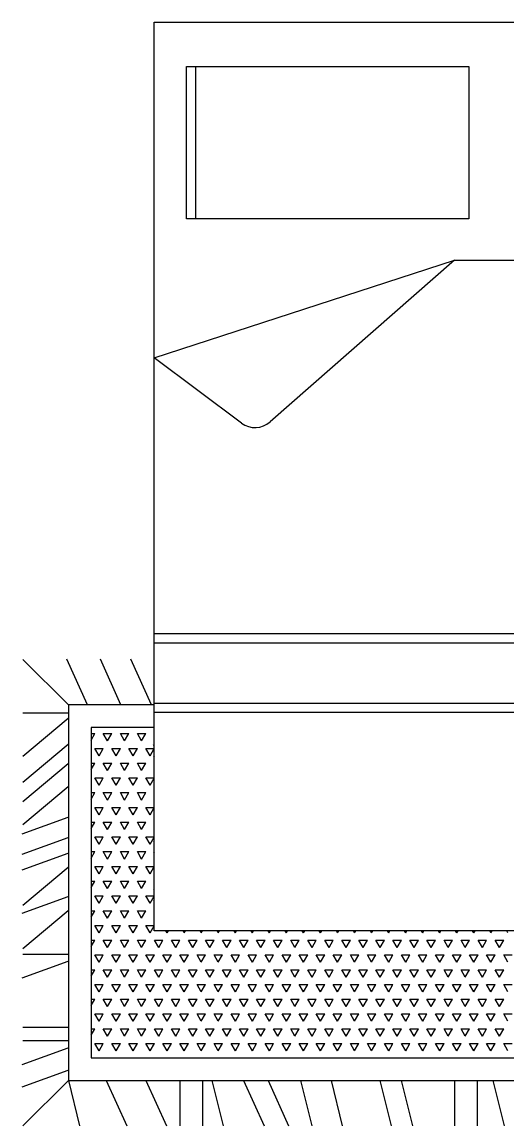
# Model space of a CAD drawing. Header units: millimetres. Extents: x 1787 to 68324, y 1435 to 30835.
# Drawn here: x 44545 to 45615, y 14731 to 17161 of the extents above; entities that cross this region are included whole.
import ezdxf

# ---------------------------------------------------------------- set-up
doc = ezdxf.new("R2010")
doc.units = ezdxf.units.MM

# ---------------------------------------------------------------- blocks, each defined once
blk = doc.blocks.new('A$C6D2A2628')
for p, q in [((0.291, 2.4297), (1.791, 2.4297)), ((0.291, 0.4297), (0.291, 2.4297)), ((0.3622, 2.3321), (0.9834, 2.3321)), ((0.3622, 1.9967), (0.3622, 2.3321)), ((0.3822, 1.9967), (0.3822, 2.3321)), ((0.9834, 2.3321), (0.9834, 1.9967)), ((0.9834, 1.9967), (0.3622, 1.9967)), ((0.291, 1.6908), (0.9515, 1.9058)), ((0.9515, 1.9058), (0.5462, 1.5497)), ((0.9515, 1.9058), (1.1116, 1.9058)), ((0.4832, 1.5472), (0.291, 1.6908)), ((0.291, 1.0837), (1.791, 1.0837)), ((0.291, 1.0637), (1.791, 1.0637)), ((0.1019, 0.9267), (0.0019, 1.0267)), ((0.0977, 1.0278), (0.1431, 0.9278)), ((0.1716, 1.0278), (0.217, 0.9278)), ((0.2388, 1.0278), (0.2843, 0.9278)), ((0.291, 0.9267), (0.1019, 0.9267)), ((0.1019, 0.9267), (0.1019, 0.1)), ((0.291, 0.9307), (1.791, 0.9307)), ((0.0015, 0.9091), (0.1015, 0.9091)), ((0.291, 0.9107), (1.791, 0.9107)), ((0.0015, 0.8141), (0.1015, 0.8978)), ((0.291, 0.8767), (0.1519, 0.8767)), ((0.1519, 0.8767), (0.1519, 0.15)), ((0.1519, 0.8494), (0.1601, 0.8636)), ((0.1519, 0.8636), (0.1601, 0.8636)), ((0.1882, 0.8473), (0.1788, 0.8636)), ((0.1788, 0.8636), (0.1976, 0.8636)), ((0.1882, 0.8473), (0.1976, 0.8636)), ((0.2257, 0.8473), (0.2163, 0.8636)), ((0.2163, 0.8636), (0.2351, 0.8636)), ((0.2257, 0.8473), (0.2351, 0.8636)), ((0.2632, 0.8473), (0.2538, 0.8636)), ((0.2538, 0.8636), (0.2726, 0.8636)), ((0.2632, 0.8473), (0.2726, 0.8636)), ((0.0015, 0.7564), (0.1015, 0.84)), ((0.1695, 0.8148), (0.1601, 0.8311)), ((0.1601, 0.8311), (0.1788, 0.8311)), ((0.1695, 0.8148), (0.1788, 0.8311)), ((0.207, 0.8148), (0.1976, 0.8311)), ((0.1976, 0.8311), (0.2163, 0.8311)), ((0.207, 0.8148), (0.2163, 0.8311)), ((0.2445, 0.8148), (0.2351, 0.8311)), ((0.2351, 0.8311), (0.2538, 0.8311)), ((0.2445, 0.8148), (0.2538, 0.8311)), ((0.282, 0.8148), (0.2726, 0.8311)), ((0.2726, 0.8311), (0.291, 0.8311)), ((0.282, 0.8148), (0.291, 0.8305)), ((0.291, 0.8376), (0.2893, 0.8393)), ((0.291, 0.8144), (0.2893, 0.8128)), ((0.0015, 0.7139), (0.1015, 0.7975)), ((0.1519, 0.7844), (0.1601, 0.7986)), ((0.1519, 0.7986), (0.1601, 0.7986)), ((0.1882, 0.7824), (0.1788, 0.7986)), ((0.1788, 0.7986), (0.1976, 0.7986)), ((0.1882, 0.7824), (0.1976, 0.7986)), ((0.2257, 0.7824), (0.2163, 0.7986)), ((0.2163, 0.7986), (0.2351, 0.7986)), ((0.2257, 0.7824), (0.2351, 0.7986)), ((0.2632, 0.7824), (0.2538, 0.7986)), ((0.2538, 0.7986), (0.2726, 0.7986)), ((0.2632, 0.7824), (0.2726, 0.7986)), ((0.1695, 0.7499), (0.1601, 0.7661)), ((0.1601, 0.7661), (0.1788, 0.7661)), ((0.1695, 0.7499), (0.1788, 0.7661)), ((0.207, 0.7499), (0.1976, 0.7661)), ((0.1976, 0.7661), (0.2163, 0.7661)), ((0.207, 0.7499), (0.2163, 0.7661)), ((0.2445, 0.7499), (0.2351, 0.7661)), ((0.2351, 0.7661), (0.2538, 0.7661)), ((0.2445, 0.7499), (0.2538, 0.7661)), ((0.282, 0.7499), (0.2726, 0.7661)), ((0.2726, 0.7661), (0.291, 0.7661)), ((0.282, 0.7499), (0.291, 0.7655)), ((0.0015, 0.6633), (0.1015, 0.7469)), ((0.1519, 0.7195), (0.1601, 0.7337)), ((0.1519, 0.7337), (0.1601, 0.7337)), ((0.1882, 0.7174), (0.1788, 0.7337)), ((0.1788, 0.7337), (0.1976, 0.7337)), ((0.1882, 0.7174), (0.1976, 0.7337)), ((0.2257, 0.7174), (0.2163, 0.7337)), ((0.2163, 0.7337), (0.2351, 0.7337)), ((0.2257, 0.7174), (0.2351, 0.7337)), ((0.2632, 0.7174), (0.2538, 0.7337)), ((0.2538, 0.7337), (0.2726, 0.7337)), ((0.2632, 0.7174), (0.2726, 0.7337)), ((0.1695, 0.6849), (0.1601, 0.7012)), ((0.1601, 0.7012), (0.1788, 0.7012)), ((0.1695, 0.6849), (0.1788, 0.7012)), ((0.207, 0.6849), (0.1976, 0.7012)), ((0.1976, 0.7012), (0.2163, 0.7012)), ((0.207, 0.6849), (0.2163, 0.7012)), ((0.2445, 0.6849), (0.2351, 0.7012)), ((0.2351, 0.7012), (0.2538, 0.7012)), ((0.2445, 0.6849), (0.2538, 0.7012)), ((0.282, 0.6849), (0.2726, 0.7012)), ((0.2726, 0.7012), (0.291, 0.7012)), ((0.282, 0.6849), (0.291, 0.7006)), ((0, 0.6428), (0.1015, 0.6794)), ((0.1519, 0.6545), (0.1601, 0.6687)), ((0.1519, 0.6687), (0.1601, 0.6687)), ((0.1882, 0.6525), (0.1788, 0.6687)), ((0.1788, 0.6687), (0.1976, 0.6687)), ((0.1882, 0.6525), (0.1976, 0.6687)), ((0.2257, 0.6525), (0.2163, 0.6687)), ((0.2163, 0.6687), (0.2351, 0.6687)), ((0.2257, 0.6525), (0.2351, 0.6687)), ((0.2632, 0.6525), (0.2538, 0.6687)), ((0.2538, 0.6687), (0.2726, 0.6687)), ((0.2632, 0.6525), (0.2726, 0.6687)), ((0, 0.5984), (0.1015, 0.6351)), ((0.1695, 0.62), (0.1601, 0.6362)), ((0.1601, 0.6362), (0.1788, 0.6362)), ((0.1695, 0.62), (0.1788, 0.6362)), ((0.207, 0.62), (0.1976, 0.6362)), ((0.1976, 0.6362), (0.2163, 0.6362)), ((0.207, 0.62), (0.2163, 0.6362)), ((0.2445, 0.62), (0.2351, 0.6362)), ((0.2351, 0.6362), (0.2538, 0.6362)), ((0.2445, 0.62), (0.2538, 0.6362)), ((0.282, 0.62), (0.2726, 0.6362)), ((0.2726, 0.6362), (0.291, 0.6362)), ((0.282, 0.62), (0.291, 0.6356)), ((0.291, 0.6255), (0.2893, 0.6271)), ((0, 0.5636), (0.1015, 0.6003)), ((0.1519, 0.5896), (0.1601, 0.6037)), ((0.1519, 0.6037), (0.1601, 0.6037)), ((0.1882, 0.5875), (0.1788, 0.6037)), ((0.1788, 0.6037), (0.1976, 0.6037)), ((0.1882, 0.5875), (0.1976, 0.6037)), ((0.2257, 0.5875), (0.2163, 0.6037)), ((0.2163, 0.6037), (0.2351, 0.6037)), ((0.2257, 0.5875), (0.2351, 0.6037)), ((0.2632, 0.5875), (0.2538, 0.6037)), ((0.2538, 0.6037), (0.2726, 0.6037)), ((0.2632, 0.5875), (0.2726, 0.6037)), ((0.291, 0.6023), (0.2893, 0.6006)), ((0.0015, 0.4859), (0.1015, 0.5695)), ((0.1695, 0.555), (0.1601, 0.5713)), ((0.1601, 0.5713), (0.1788, 0.5713)), ((0.1695, 0.555), (0.1788, 0.5713)), ((0.207, 0.555), (0.1976, 0.5713)), ((0.1976, 0.5713), (0.2163, 0.5713)), ((0.207, 0.555), (0.2163, 0.5713)), ((0.2445, 0.555), (0.2351, 0.5713)), ((0.2351, 0.5713), (0.2538, 0.5713)), ((0.2445, 0.555), (0.2538, 0.5713)), ((0.282, 0.555), (0.2726, 0.5713)), ((0.2726, 0.5713), (0.291, 0.5713)), ((0.282, 0.555), (0.291, 0.5707)), ((0.1519, 0.5246), (0.1601, 0.5388)), ((0.1519, 0.5388), (0.1601, 0.5388)), ((0.1882, 0.5226), (0.1788, 0.5388)), ((0.1788, 0.5388), (0.1976, 0.5388)), ((0.1882, 0.5226), (0.1976, 0.5388)), ((0.2257, 0.5226), (0.2163, 0.5388)), ((0.2163, 0.5388), (0.2351, 0.5388)), ((0.2257, 0.5226), (0.2351, 0.5388)), ((0.2632, 0.5226), (0.2538, 0.5388)), ((0.2538, 0.5388), (0.2726, 0.5388)), ((0.2632, 0.5226), (0.2726, 0.5388)), ((0.291, 0.5194), (0.2893, 0.5211)), ((0, 0.4686), (0.1015, 0.5053)), ((0.1695, 0.4901), (0.1601, 0.5063)), ((0.1601, 0.5063), (0.1788, 0.5063)), ((0.1695, 0.4901), (0.1788, 0.5063)), ((0.207, 0.4901), (0.1976, 0.5063)), ((0.1976, 0.5063), (0.2163, 0.5063)), ((0.207, 0.4901), (0.2163, 0.5063)), ((0.2445, 0.4901), (0.2351, 0.5063)), ((0.2351, 0.5063), (0.2538, 0.5063)), ((0.2445, 0.4901), (0.2538, 0.5063)), ((0.282, 0.4901), (0.2726, 0.5063)), ((0.2726, 0.5063), (0.291, 0.5063)), ((0.282, 0.4901), (0.291, 0.5057)), ((0.291, 0.4962), (0.2893, 0.4946)), ((0.0015, 0.3909), (0.1015, 0.4745)), ((0.1519, 0.4597), (0.1601, 0.4738)), ((0.1519, 0.4738), (0.1601, 0.4738)), ((0.1882, 0.4576), (0.1788, 0.4738)), ((0.1788, 0.4738), (0.1976, 0.4738)), ((0.1882, 0.4576), (0.1976, 0.4738)), ((0.2257, 0.4576), (0.2163, 0.4738)), ((0.2163, 0.4738), (0.2351, 0.4738)), ((0.2257, 0.4576), (0.2351, 0.4738)), ((0.2632, 0.4576), (0.2538, 0.4738)), ((0.2538, 0.4738), (0.2726, 0.4738)), ((0.2632, 0.4576), (0.2726, 0.4738)), ((0.1695, 0.4251), (0.1601, 0.4414)), ((0.1601, 0.4414), (0.1788, 0.4414)), ((0.1695, 0.4251), (0.1788, 0.4414)), ((0.207, 0.4251), (0.1976, 0.4414)), ((0.1976, 0.4414), (0.2163, 0.4414)), ((0.207, 0.4251), (0.2163, 0.4414)), ((0.2445, 0.4251), (0.2351, 0.4414)), ((0.2351, 0.4414), (0.2538, 0.4414)), ((0.2445, 0.4251), (0.2538, 0.4414)), ((0.282, 0.4251), (0.2726, 0.4414)), ((0.2726, 0.4414), (0.291, 0.4414)), ((0.282, 0.4251), (0.291, 0.4408)), ((1.791, 0.4297), (0.291, 0.4297)), ((0.3195, 0.4251), (0.3168, 0.4297)), ((0.3195, 0.4251), (0.3221, 0.4297)), ((0.357, 0.4251), (0.3543, 0.4297)), ((0.357, 0.4251), (0.3596, 0.4297)), ((0.3945, 0.4251), (0.3918, 0.4297)), ((0.3945, 0.4251), (0.3971, 0.4297)), ((0.432, 0.4251), (0.4293, 0.4297)), ((0.432, 0.4251), (0.4346, 0.4297)), ((0.4695, 0.4251), (0.4668, 0.4297)), ((0.4695, 0.4251), (0.4721, 0.4297)), ((0.507, 0.4251), (0.5043, 0.4297)), ((0.507, 0.4251), (0.5096, 0.4297)), ((0.5445, 0.4251), (0.5418, 0.4297)), ((0.5445, 0.4251), (0.5471, 0.4297)), ((0.582, 0.4251), (0.5793, 0.4297)), ((0.582, 0.4251), (0.5846, 0.4297)), ((0.6195, 0.4251), (0.6168, 0.4297)), ((0.6195, 0.4251), (0.6221, 0.4297)), ((0.657, 0.4251), (0.6543, 0.4297)), ((0.657, 0.4251), (0.6596, 0.4297)), ((0.6945, 0.4251), (0.6918, 0.4297)), ((0.6945, 0.4251), (0.6971, 0.4297)), ((0.732, 0.4251), (0.7293, 0.4297)), ((0.732, 0.4251), (0.7346, 0.4297)), ((0.7695, 0.4251), (0.7668, 0.4297)), ((0.7695, 0.4251), (0.7721, 0.4297)), ((0.807, 0.4251), (0.8043, 0.4297)), ((0.807, 0.4251), (0.8096, 0.4297)), ((0.8445, 0.4251), (0.8418, 0.4297)), ((0.8445, 0.4251), (0.8471, 0.4297)), ((0.882, 0.4251), (0.8793, 0.4297)), ((0.882, 0.4251), (0.8846, 0.4297)), ((0.9195, 0.4251), (0.9168, 0.4297)), ((0.9195, 0.4251), (0.9221, 0.4297)), ((0.957, 0.4251), (0.9543, 0.4297)), ((0.957, 0.4251), (0.9596, 0.4297)), ((0.9945, 0.4251), (0.9918, 0.4297)), ((0.9945, 0.4251), (0.9971, 0.4297)), ((1.032, 0.4251), (1.0293, 0.4297)), ((1.032, 0.4251), (1.0346, 0.4297)), ((1.0695, 0.4251), (1.0668, 0.4297)), ((0.1519, 0.3947), (0.1601, 0.4089)), ((0.1519, 0.4089), (0.1601, 0.4089)), ((0.1882, 0.3927), (0.1788, 0.4089)), ((0.1788, 0.4089), (0.1976, 0.4089)), ((0.1882, 0.3927), (0.1976, 0.4089)), ((0.2257, 0.3927), (0.2163, 0.4089)), ((0.2163, 0.4089), (0.2351, 0.4089)), ((0.2257, 0.3927), (0.2351, 0.4089)), ((0.2632, 0.3927), (0.2538, 0.4089)), ((0.2538, 0.4089), (0.2726, 0.4089)), ((0.2632, 0.3927), (0.2726, 0.4089)), ((0.3007, 0.3927), (0.2913, 0.4089)), ((0.2913, 0.4089), (0.3101, 0.4089)), ((0.3007, 0.3927), (0.3101, 0.4089)), ((0.3382, 0.3927), (0.3288, 0.4089)), ((0.3288, 0.4089), (0.3476, 0.4089)), ((0.3382, 0.3927), (0.3476, 0.4089)), ((0.3757, 0.3927), (0.3663, 0.4089)), ((0.3663, 0.4089), (0.3851, 0.4089)), ((0.3757, 0.3927), (0.3851, 0.4089)), ((0.4132, 0.3927), (0.4038, 0.4089)), ((0.4038, 0.4089), (0.4226, 0.4089)), ((0.4132, 0.3927), (0.4226, 0.4089)), ((0.4507, 0.3927), (0.4413, 0.4089)), ((0.4413, 0.4089), (0.4601, 0.4089)), ((0.4507, 0.3927), (0.4601, 0.4089)), ((0.4882, 0.3927), (0.4788, 0.4089)), ((0.4788, 0.4089), (0.4976, 0.4089)), ((0.4882, 0.3927), (0.4976, 0.4089)), ((0.5257, 0.3927), (0.5163, 0.4089)), ((0.5163, 0.4089), (0.5351, 0.4089)), ((0.5257, 0.3927), (0.5351, 0.4089)), ((0.5632, 0.3927), (0.5538, 0.4089)), ((0.5538, 0.4089), (0.5726, 0.4089)), ((0.5632, 0.3927), (0.5726, 0.4089)), ((0.6007, 0.3927), (0.5913, 0.4089)), ((0.5913, 0.4089), (0.6101, 0.4089)), ((0.6007, 0.3927), (0.6101, 0.4089)), ((0.6382, 0.3927), (0.6288, 0.4089)), ((0.6288, 0.4089), (0.6476, 0.4089)), ((0.6382, 0.3927), (0.6476, 0.4089)), ((0.6757, 0.3927), (0.6663, 0.4089)), ((0.6663, 0.4089), (0.6851, 0.4089)), ((0.6757, 0.3927), (0.6851, 0.4089)), ((0.7132, 0.3927), (0.7038, 0.4089)), ((0.7038, 0.4089), (0.7226, 0.4089)), ((0.7132, 0.3927), (0.7226, 0.4089)), ((0.7507, 0.3927), (0.7413, 0.4089)), ((0.7413, 0.4089), (0.7601, 0.4089)), ((0.7507, 0.3927), (0.7601, 0.4089)), ((0.7882, 0.3927), (0.7788, 0.4089)), ((0.7788, 0.4089), (0.7976, 0.4089)), ((0.7882, 0.3927), (0.7976, 0.4089)), ((0.8257, 0.3927), (0.8163, 0.4089)), ((0.8163, 0.4089), (0.8351, 0.4089)), ((0.8257, 0.3927), (0.8351, 0.4089)), ((0.8632, 0.3927), (0.8538, 0.4089)), ((0.8538, 0.4089), (0.8726, 0.4089)), ((0.8632, 0.3927), (0.8726, 0.4089)), ((0.9007, 0.3927), (0.8913, 0.4089)), ((0.8913, 0.4089), (0.9101, 0.4089)), ((0.9007, 0.3927), (0.9101, 0.4089)), ((0.9382, 0.3927), (0.9288, 0.4089)), ((0.9288, 0.4089), (0.9476, 0.4089)), ((0.9382, 0.3927), (0.9476, 0.4089)), ((0.9757, 0.3927), (0.9663, 0.4089)), ((0.9663, 0.4089), (0.9851, 0.4089)), ((0.9757, 0.3927), (0.9851, 0.4089)), ((1.0132, 0.3927), (1.0038, 0.4089)), ((1.0038, 0.4089), (1.0226, 0.4089)), ((1.0132, 0.3927), (1.0226, 0.4089)), ((1.0507, 0.3927), (1.0413, 0.4089)), ((1.0413, 0.4089), (1.0601, 0.4089)), ((1.0507, 0.3927), (1.0601, 0.4089)), ((0.0015, 0.3783), (0.1015, 0.3783)), ((0.1695, 0.3602), (0.1601, 0.3764)), ((0.1601, 0.3764), (0.1788, 0.3764)), ((0.1695, 0.3602), (0.1788, 0.3764)), ((0.207, 0.3602), (0.1976, 0.3764)), ((0.1976, 0.3764), (0.2163, 0.3764)), ((0.207, 0.3602), (0.2163, 0.3764)), ((0.2445, 0.3602), (0.2351, 0.3764)), ((0.2351, 0.3764), (0.2538, 0.3764)), ((0.2445, 0.3602), (0.2538, 0.3764)), ((0.282, 0.3602), (0.2726, 0.3764)), ((0.2726, 0.3764), (0.2913, 0.3764)), ((0.282, 0.3602), (0.2913, 0.3764)), ((0.3195, 0.3602), (0.3101, 0.3764)), ((0.3101, 0.3764), (0.3288, 0.3764)), ((0.3195, 0.3602), (0.3288, 0.3764)), ((0.357, 0.3602), (0.3476, 0.3764)), ((0.3476, 0.3764), (0.3663, 0.3764)), ((0.357, 0.3602), (0.3663, 0.3764)), ((0.3945, 0.3602), (0.3851, 0.3764)), ((0.3851, 0.3764), (0.4038, 0.3764)), ((0.3945, 0.3602), (0.4038, 0.3764)), ((0.432, 0.3602), (0.4226, 0.3764)), ((0.4226, 0.3764), (0.4413, 0.3764)), ((0.432, 0.3602), (0.4413, 0.3764)), ((0.4695, 0.3602), (0.4601, 0.3764)), ((0.4601, 0.3764), (0.4788, 0.3764)), ((0.4695, 0.3602), (0.4788, 0.3764)), ((0.507, 0.3602), (0.4976, 0.3764)), ((0.4976, 0.3764), (0.5163, 0.3764)), ((0.507, 0.3602), (0.5163, 0.3764)), ((0.5445, 0.3602), (0.5351, 0.3764)), ((0.5351, 0.3764), (0.5538, 0.3764)), ((0.5445, 0.3602), (0.5538, 0.3764)), ((0.582, 0.3602), (0.5726, 0.3764)), ((0.5726, 0.3764), (0.5913, 0.3764)), ((0.582, 0.3602), (0.5913, 0.3764)), ((0.6195, 0.3602), (0.6101, 0.3764)), ((0.6101, 0.3764), (0.6288, 0.3764)), ((0.6195, 0.3602), (0.6288, 0.3764)), ((0.657, 0.3602), (0.6476, 0.3764)), ((0.6476, 0.3764), (0.6663, 0.3764)), ((0.657, 0.3602), (0.6663, 0.3764)), ((0.6945, 0.3602), (0.6851, 0.3764)), ((0.6851, 0.3764), (0.7038, 0.3764)), ((0.6945, 0.3602), (0.7038, 0.3764)), ((0.732, 0.3602), (0.7226, 0.3764)), ((0.7226, 0.3764), (0.7413, 0.3764)), ((0.732, 0.3602), (0.7413, 0.3764)), ((0.7695, 0.3602), (0.7601, 0.3764)), ((0.7601, 0.3764), (0.7788, 0.3764)), ((0.7695, 0.3602), (0.7788, 0.3764)), ((0.807, 0.3602), (0.7976, 0.3764)), ((0.7976, 0.3764), (0.8163, 0.3764)), ((0.807, 0.3602), (0.8163, 0.3764)), ((0.8445, 0.3602), (0.8351, 0.3764)), ((0.8351, 0.3764), (0.8538, 0.3764)), ((0.8445, 0.3602), (0.8538, 0.3764)), ((0.882, 0.3602), (0.8726, 0.3764)), ((0.8726, 0.3764), (0.8913, 0.3764)), ((0.882, 0.3602), (0.8913, 0.3764)), ((0.9195, 0.3602), (0.9101, 0.3764)), ((0.9101, 0.3764), (0.9288, 0.3764)), ((0.9195, 0.3602), (0.9288, 0.3764)), ((0.957, 0.3602), (0.9476, 0.3764)), ((0.9476, 0.3764), (0.9663, 0.3764)), ((0.957, 0.3602), (0.9663, 0.3764)), ((0.9945, 0.3602), (0.9851, 0.3764)), ((0.9851, 0.3764), (1.0038, 0.3764)), ((0.9945, 0.3602), (1.0038, 0.3764)), ((1.032, 0.3602), (1.0226, 0.3764)), ((1.0226, 0.3764), (1.0413, 0.3764)), ((1.032, 0.3602), (1.0413, 0.3764)), ((1.0695, 0.3602), (1.0601, 0.3764)), ((1.0601, 0.3764), (1.0788, 0.3764)), ((0, 0.3261), (0.1015, 0.3628)), ((0.1519, 0.3298), (0.1601, 0.3439)), ((0.1519, 0.3439), (0.1601, 0.3439)), ((0.1882, 0.3277), (0.1788, 0.3439)), ((0.1788, 0.3439), (0.1976, 0.3439)), ((0.1882, 0.3277), (0.1976, 0.3439)), ((0.2257, 0.3277), (0.2163, 0.3439)), ((0.2163, 0.3439), (0.2351, 0.3439)), ((0.2257, 0.3277), (0.2351, 0.3439)), ((0.2632, 0.3277), (0.2538, 0.3439)), ((0.2538, 0.3439), (0.2726, 0.3439)), ((0.2632, 0.3277), (0.2726, 0.3439)), ((0.3007, 0.3277), (0.2913, 0.3439)), ((0.2913, 0.3439), (0.3101, 0.3439)), ((0.3007, 0.3277), (0.3101, 0.3439)), ((0.3382, 0.3277), (0.3288, 0.3439)), ((0.3288, 0.3439), (0.3476, 0.3439)), ((0.3382, 0.3277), (0.3476, 0.3439)), ((0.3757, 0.3277), (0.3663, 0.3439)), ((0.3663, 0.3439), (0.3851, 0.3439)), ((0.3757, 0.3277), (0.3851, 0.3439)), ((0.4132, 0.3277), (0.4038, 0.3439)), ((0.4038, 0.3439), (0.4226, 0.3439)), ((0.4132, 0.3277), (0.4226, 0.3439)), ((0.4507, 0.3277), (0.4413, 0.3439)), ((0.4413, 0.3439), (0.4601, 0.3439)), ((0.4507, 0.3277), (0.4601, 0.3439)), ((0.4882, 0.3277), (0.4788, 0.3439)), ((0.4788, 0.3439), (0.4976, 0.3439)), ((0.4882, 0.3277), (0.4976, 0.3439)), ((0.5257, 0.3277), (0.5163, 0.3439)), ((0.5163, 0.3439), (0.5351, 0.3439)), ((0.5257, 0.3277), (0.5351, 0.3439)), ((0.5632, 0.3277), (0.5538, 0.3439)), ((0.5538, 0.3439), (0.5726, 0.3439)), ((0.5632, 0.3277), (0.5726, 0.3439)), ((0.6007, 0.3277), (0.5913, 0.3439)), ((0.5913, 0.3439), (0.6101, 0.3439)), ((0.6007, 0.3277), (0.6101, 0.3439)), ((0.6382, 0.3277), (0.6288, 0.3439)), ((0.6288, 0.3439), (0.6476, 0.3439)), ((0.6382, 0.3277), (0.6476, 0.3439)), ((0.6757, 0.3277), (0.6663, 0.3439)), ((0.6663, 0.3439), (0.6851, 0.3439)), ((0.6757, 0.3277), (0.6851, 0.3439)), ((0.7132, 0.3277), (0.7038, 0.3439)), ((0.7038, 0.3439), (0.7226, 0.3439)), ((0.7132, 0.3277), (0.7226, 0.3439)), ((0.7507, 0.3277), (0.7413, 0.3439)), ((0.7413, 0.3439), (0.7601, 0.3439)), ((0.7507, 0.3277), (0.7601, 0.3439)), ((0.7882, 0.3277), (0.7788, 0.3439)), ((0.7788, 0.3439), (0.7976, 0.3439)), ((0.7882, 0.3277), (0.7976, 0.3439)), ((0.8257, 0.3277), (0.8163, 0.3439)), ((0.8163, 0.3439), (0.8351, 0.3439)), ((0.8257, 0.3277), (0.8351, 0.3439)), ((0.8632, 0.3277), (0.8538, 0.3439)), ((0.8538, 0.3439), (0.8726, 0.3439)), ((0.8632, 0.3277), (0.8726, 0.3439)), ((0.9007, 0.3277), (0.8913, 0.3439)), ((0.8913, 0.3439), (0.9101, 0.3439)), ((0.9007, 0.3277), (0.9101, 0.3439)), ((0.9382, 0.3277), (0.9288, 0.3439)), ((0.9288, 0.3439), (0.9476, 0.3439)), ((0.9382, 0.3277), (0.9476, 0.3439)), ((0.9757, 0.3277), (0.9663, 0.3439)), ((0.9663, 0.3439), (0.9851, 0.3439)), ((0.9757, 0.3277), (0.9851, 0.3439)), ((1.0132, 0.3277), (1.0038, 0.3439)), ((1.0038, 0.3439), (1.0226, 0.3439)), ((1.0132, 0.3277), (1.0226, 0.3439)), ((1.0507, 0.3277), (1.0413, 0.3439)), ((1.0413, 0.3439), (1.0601, 0.3439)), ((1.0507, 0.3277), (1.0601, 0.3439)), ((0.1695, 0.2952), (0.1601, 0.3115)), ((0.1601, 0.3115), (0.1788, 0.3115)), ((0.1695, 0.2952), (0.1788, 0.3115)), ((0.207, 0.2952), (0.1976, 0.3115)), ((0.1976, 0.3115), (0.2163, 0.3115)), ((0.207, 0.2952), (0.2163, 0.3115)), ((0.2445, 0.2952), (0.2351, 0.3115)), ((0.2351, 0.3115), (0.2538, 0.3115)), ((0.2445, 0.2952), (0.2538, 0.3115)), ((0.282, 0.2952), (0.2726, 0.3115)), ((0.2726, 0.3115), (0.2913, 0.3115)), ((0.282, 0.2952), (0.2913, 0.3115)), ((0.3195, 0.2952), (0.3101, 0.3115)), ((0.3101, 0.3115), (0.3288, 0.3115)), ((0.3195, 0.2952), (0.3288, 0.3115)), ((0.357, 0.2952), (0.3476, 0.3115)), ((0.3476, 0.3115), (0.3663, 0.3115)), ((0.357, 0.2952), (0.3663, 0.3115)), ((0.3945, 0.2952), (0.3851, 0.3115)), ((0.3851, 0.3115), (0.4038, 0.3115)), ((0.3945, 0.2952), (0.4038, 0.3115)), ((0.432, 0.2952), (0.4226, 0.3115)), ((0.4226, 0.3115), (0.4413, 0.3115)), ((0.432, 0.2952), (0.4413, 0.3115)), ((0.4695, 0.2952), (0.4601, 0.3115)), ((0.4601, 0.3115), (0.4788, 0.3115)), ((0.4695, 0.2952), (0.4788, 0.3115)), ((0.507, 0.2952), (0.4976, 0.3115)), ((0.4976, 0.3115), (0.5163, 0.3115)), ((0.507, 0.2952), (0.5163, 0.3115)), ((0.5445, 0.2952), (0.5351, 0.3115)), ((0.5351, 0.3115), (0.5538, 0.3115)), ((0.5445, 0.2952), (0.5538, 0.3115)), ((0.582, 0.2952), (0.5726, 0.3115)), ((0.5726, 0.3115), (0.5913, 0.3115)), ((0.582, 0.2952), (0.5913, 0.3115)), ((0.6195, 0.2952), (0.6101, 0.3115)), ((0.6101, 0.3115), (0.6288, 0.3115)), ((0.6195, 0.2952), (0.6288, 0.3115)), ((0.657, 0.2952), (0.6476, 0.3115)), ((0.6476, 0.3115), (0.6663, 0.3115)), ((0.657, 0.2952), (0.6663, 0.3115)), ((0.6945, 0.2952), (0.6851, 0.3115)), ((0.6851, 0.3115), (0.7038, 0.3115)), ((0.6945, 0.2952), (0.7038, 0.3115)), ((0.732, 0.2952), (0.7226, 0.3115)), ((0.7226, 0.3115), (0.7413, 0.3115)), ((0.732, 0.2952), (0.7413, 0.3115)), ((0.7695, 0.2952), (0.7601, 0.3115)), ((0.7601, 0.3115), (0.7788, 0.3115)), ((0.7695, 0.2952), (0.7788, 0.3115)), ((0.807, 0.2952), (0.7976, 0.3115)), ((0.7976, 0.3115), (0.8163, 0.3115)), ((0.807, 0.2952), (0.8163, 0.3115)), ((0.8445, 0.2952), (0.8351, 0.3115)), ((0.8351, 0.3115), (0.8538, 0.3115)), ((0.8445, 0.2952), (0.8538, 0.3115)), ((0.882, 0.2952), (0.8726, 0.3115)), ((0.8726, 0.3115), (0.8913, 0.3115)), ((0.882, 0.2952), (0.8913, 0.3115)), ((0.9195, 0.2952), (0.9101, 0.3115)), ((0.9101, 0.3115), (0.9288, 0.3115)), ((0.9195, 0.2952), (0.9288, 0.3115)), ((0.957, 0.2952), (0.9476, 0.3115)), ((0.9476, 0.3115), (0.9663, 0.3115)), ((0.957, 0.2952), (0.9663, 0.3115)), ((0.9945, 0.2952), (0.9851, 0.3115)), ((0.9851, 0.3115), (1.0038, 0.3115)), ((0.9945, 0.2952), (1.0038, 0.3115)), ((1.032, 0.2952), (1.0226, 0.3115)), ((1.0226, 0.3115), (1.0413, 0.3115)), ((1.032, 0.2952), (1.0413, 0.3115)), ((1.0695, 0.2952), (1.0601, 0.3115)), ((1.0601, 0.3115), (1.0788, 0.3115)), ((0.1519, 0.2648), (0.1601, 0.279)), ((0.1519, 0.279), (0.1601, 0.279)), ((0.1882, 0.2628), (0.1788, 0.279)), ((0.1788, 0.279), (0.1976, 0.279)), ((0.1882, 0.2628), (0.1976, 0.279)), ((0.2257, 0.2628), (0.2163, 0.279)), ((0.2163, 0.279), (0.2351, 0.279)), ((0.2257, 0.2628), (0.2351, 0.279)), ((0.2632, 0.2628), (0.2538, 0.279)), ((0.2538, 0.279), (0.2726, 0.279)), ((0.2632, 0.2628), (0.2726, 0.279)), ((0.3007, 0.2628), (0.2913, 0.279)), ((0.2913, 0.279), (0.3101, 0.279)), ((0.3007, 0.2628), (0.3101, 0.279)), ((0.3382, 0.2628), (0.3288, 0.279)), ((0.3288, 0.279), (0.3476, 0.279)), ((0.3382, 0.2628), (0.3476, 0.279)), ((0.3757, 0.2628), (0.3663, 0.279)), ((0.3663, 0.279), (0.3851, 0.279)), ((0.3757, 0.2628), (0.3851, 0.279)), ((0.4132, 0.2628), (0.4038, 0.279)), ((0.4038, 0.279), (0.4226, 0.279)), ((0.4132, 0.2628), (0.4226, 0.279)), ((0.4507, 0.2628), (0.4413, 0.279)), ((0.4413, 0.279), (0.4601, 0.279)), ((0.4507, 0.2628), (0.4601, 0.279)), ((0.4882, 0.2628), (0.4788, 0.279)), ((0.4788, 0.279), (0.4976, 0.279)), ((0.4882, 0.2628), (0.4976, 0.279)), ((0.5257, 0.2628), (0.5163, 0.279)), ((0.5163, 0.279), (0.5351, 0.279)), ((0.5257, 0.2628), (0.5351, 0.279)), ((0.5632, 0.2628), (0.5538, 0.279)), ((0.5538, 0.279), (0.5726, 0.279)), ((0.5632, 0.2628), (0.5726, 0.279)), ((0.6007, 0.2628), (0.5913, 0.279)), ((0.5913, 0.279), (0.6101, 0.279)), ((0.6007, 0.2628), (0.6101, 0.279)), ((0.6382, 0.2628), (0.6288, 0.279)), ((0.6288, 0.279), (0.6476, 0.279)), ((0.6382, 0.2628), (0.6476, 0.279)), ((0.6757, 0.2628), (0.6663, 0.279)), ((0.6663, 0.279), (0.6851, 0.279)), ((0.6757, 0.2628), (0.6851, 0.279)), ((0.7132, 0.2628), (0.7038, 0.279)), ((0.7038, 0.279), (0.7226, 0.279)), ((0.7132, 0.2628), (0.7226, 0.279)), ((0.7507, 0.2628), (0.7413, 0.279)), ((0.7413, 0.279), (0.7601, 0.279)), ((0.7507, 0.2628), (0.7601, 0.279)), ((0.7882, 0.2628), (0.7788, 0.279)), ((0.7788, 0.279), (0.7976, 0.279)), ((0.7882, 0.2628), (0.7976, 0.279)), ((0.8257, 0.2628), (0.8163, 0.279)), ((0.8163, 0.279), (0.8351, 0.279)), ((0.8257, 0.2628), (0.8351, 0.279)), ((0.8632, 0.2628), (0.8538, 0.279)), ((0.8538, 0.279), (0.8726, 0.279)), ((0.8632, 0.2628), (0.8726, 0.279)), ((0.9007, 0.2628), (0.8913, 0.279)), ((0.8913, 0.279), (0.9101, 0.279)), ((0.9007, 0.2628), (0.9101, 0.279)), ((0.9382, 0.2628), (0.9288, 0.279)), ((0.9288, 0.279), (0.9476, 0.279)), ((0.9382, 0.2628), (0.9476, 0.279)), ((0.9757, 0.2628), (0.9663, 0.279)), ((0.9663, 0.279), (0.9851, 0.279)), ((0.9757, 0.2628), (0.9851, 0.279)), ((1.0132, 0.2628), (1.0038, 0.279)), ((1.0038, 0.279), (1.0226, 0.279)), ((1.0132, 0.2628), (1.0226, 0.279)), ((1.0507, 0.2628), (1.0413, 0.279)), ((1.0413, 0.279), (1.0601, 0.279)), ((1.0507, 0.2628), (1.0601, 0.279)), ((0.1695, 0.2303), (0.1601, 0.2465)), ((0.1601, 0.2465), (0.1788, 0.2465)), ((0.1695, 0.2303), (0.1788, 0.2465)), ((0.207, 0.2303), (0.1976, 0.2465)), ((0.1976, 0.2465), (0.2163, 0.2465)), ((0.207, 0.2303), (0.2163, 0.2465)), ((0.2445, 0.2303), (0.2351, 0.2465)), ((0.2351, 0.2465), (0.2538, 0.2465)), ((0.2445, 0.2303), (0.2538, 0.2465)), ((0.282, 0.2303), (0.2726, 0.2465)), ((0.2726, 0.2465), (0.2913, 0.2465)), ((0.282, 0.2303), (0.2913, 0.2465)), ((0.3195, 0.2303), (0.3101, 0.2465)), ((0.3101, 0.2465), (0.3288, 0.2465)), ((0.3195, 0.2303), (0.3288, 0.2465)), ((0.357, 0.2303), (0.3476, 0.2465)), ((0.3476, 0.2465), (0.3663, 0.2465)), ((0.357, 0.2303), (0.3663, 0.2465)), ((0.3945, 0.2303), (0.3851, 0.2465)), ((0.3851, 0.2465), (0.4038, 0.2465)), ((0.3945, 0.2303), (0.4038, 0.2465)), ((0.432, 0.2303), (0.4226, 0.2465)), ((0.4226, 0.2465), (0.4413, 0.2465)), ((0.432, 0.2303), (0.4413, 0.2465)), ((0.4695, 0.2303), (0.4601, 0.2465)), ((0.4601, 0.2465), (0.4788, 0.2465)), ((0.4695, 0.2303), (0.4788, 0.2465)), ((0.507, 0.2303), (0.4976, 0.2465)), ((0.4976, 0.2465), (0.5163, 0.2465)), ((0.507, 0.2303), (0.5163, 0.2465)), ((0.5445, 0.2303), (0.5351, 0.2465)), ((0.5351, 0.2465), (0.5538, 0.2465)), ((0.5445, 0.2303), (0.5538, 0.2465)), ((0.582, 0.2303), (0.5726, 0.2465)), ((0.5726, 0.2465), (0.5913, 0.2465)), ((0.582, 0.2303), (0.5913, 0.2465)), ((0.6195, 0.2303), (0.6101, 0.2465)), ((0.6101, 0.2465), (0.6288, 0.2465)), ((0.6195, 0.2303), (0.6288, 0.2465)), ((0.657, 0.2303), (0.6476, 0.2465)), ((0.6476, 0.2465), (0.6663, 0.2465)), ((0.657, 0.2303), (0.6663, 0.2465)), ((0.6945, 0.2303), (0.6851, 0.2465)), ((0.6851, 0.2465), (0.7038, 0.2465)), ((0.6945, 0.2303), (0.7038, 0.2465)), ((0.732, 0.2303), (0.7226, 0.2465)), ((0.7226, 0.2465), (0.7413, 0.2465)), ((0.732, 0.2303), (0.7413, 0.2465)), ((0.7695, 0.2303), (0.7601, 0.2465)), ((0.7601, 0.2465), (0.7788, 0.2465)), ((0.7695, 0.2303), (0.7788, 0.2465)), ((0.807, 0.2303), (0.7976, 0.2465)), ((0.7976, 0.2465), (0.8163, 0.2465)), ((0.807, 0.2303), (0.8163, 0.2465)), ((0.8445, 0.2303), (0.8351, 0.2465)), ((0.8351, 0.2465), (0.8538, 0.2465)), ((0.8445, 0.2303), (0.8538, 0.2465)), ((0.882, 0.2303), (0.8726, 0.2465)), ((0.8726, 0.2465), (0.8913, 0.2465)), ((0.882, 0.2303), (0.8913, 0.2465)), ((0.9195, 0.2303), (0.9101, 0.2465)), ((0.9101, 0.2465), (0.9288, 0.2465)), ((0.9195, 0.2303), (0.9288, 0.2465)), ((0.957, 0.2303), (0.9476, 0.2465)), ((0.9476, 0.2465), (0.9663, 0.2465)), ((0.957, 0.2303), (0.9663, 0.2465)), ((0.9945, 0.2303), (0.9851, 0.2465)), ((0.9851, 0.2465), (1.0038, 0.2465)), ((0.9945, 0.2303), (1.0038, 0.2465)), ((1.032, 0.2303), (1.0226, 0.2465)), ((1.0226, 0.2465), (1.0413, 0.2465)), ((1.032, 0.2303), (1.0413, 0.2465)), ((1.0695, 0.2303), (1.0601, 0.2465)), ((1.0601, 0.2465), (1.0788, 0.2465)), ((0.0015, 0.2173), (0.1015, 0.2173)), ((0.1519, 0.1999), (0.1601, 0.214)), ((0.1519, 0.214), (0.1601, 0.214)), ((0.1882, 0.1978), (0.1788, 0.214)), ((0.1788, 0.214), (0.1976, 0.214)), ((0.1882, 0.1978), (0.1976, 0.214)), ((0.2257, 0.1978), (0.2163, 0.214)), ((0.2163, 0.214), (0.2351, 0.214)), ((0.2257, 0.1978), (0.2351, 0.214)), ((0.2632, 0.1978), (0.2538, 0.214)), ((0.2538, 0.214), (0.2726, 0.214)), ((0.2632, 0.1978), (0.2726, 0.214)), ((0.3007, 0.1978), (0.2913, 0.214)), ((0.2913, 0.214), (0.3101, 0.214)), ((0.3007, 0.1978), (0.3101, 0.214)), ((0.3382, 0.1978), (0.3288, 0.214)), ((0.3288, 0.214), (0.3476, 0.214)), ((0.3382, 0.1978), (0.3476, 0.214)), ((0.3757, 0.1978), (0.3663, 0.214)), ((0.3663, 0.214), (0.3851, 0.214)), ((0.3757, 0.1978), (0.3851, 0.214)), ((0.4132, 0.1978), (0.4038, 0.214)), ((0.4038, 0.214), (0.4226, 0.214)), ((0.4132, 0.1978), (0.4226, 0.214)), ((0.4507, 0.1978), (0.4413, 0.214)), ((0.4413, 0.214), (0.4601, 0.214)), ((0.4507, 0.1978), (0.4601, 0.214)), ((0.4882, 0.1978), (0.4788, 0.214)), ((0.4788, 0.214), (0.4976, 0.214)), ((0.4882, 0.1978), (0.4976, 0.214)), ((0.5257, 0.1978), (0.5163, 0.214)), ((0.5163, 0.214), (0.5351, 0.214)), ((0.5257, 0.1978), (0.5351, 0.214)), ((0.5632, 0.1978), (0.5538, 0.214)), ((0.5538, 0.214), (0.5726, 0.214)), ((0.5632, 0.1978), (0.5726, 0.214)), ((0.6007, 0.1978), (0.5913, 0.214)), ((0.5913, 0.214), (0.6101, 0.214)), ((0.6007, 0.1978), (0.6101, 0.214)), ((0.6382, 0.1978), (0.6288, 0.214)), ((0.6288, 0.214), (0.6476, 0.214)), ((0.6382, 0.1978), (0.6476, 0.214)), ((0.6757, 0.1978), (0.6663, 0.214)), ((0.6663, 0.214), (0.6851, 0.214)), ((0.6757, 0.1978), (0.6851, 0.214)), ((0.7132, 0.1978), (0.7038, 0.214)), ((0.7038, 0.214), (0.7226, 0.214)), ((0.7132, 0.1978), (0.7226, 0.214)), ((0.7507, 0.1978), (0.7413, 0.214)), ((0.7413, 0.214), (0.7601, 0.214)), ((0.7507, 0.1978), (0.7601, 0.214)), ((0.7882, 0.1978), (0.7788, 0.214)), ((0.7788, 0.214), (0.7976, 0.214)), ((0.7882, 0.1978), (0.7976, 0.214)), ((0.8257, 0.1978), (0.8163, 0.214)), ((0.8163, 0.214), (0.8351, 0.214)), ((0.8257, 0.1978), (0.8351, 0.214)), ((0.8632, 0.1978), (0.8538, 0.214)), ((0.8538, 0.214), (0.8726, 0.214)), ((0.8632, 0.1978), (0.8726, 0.214)), ((0.9007, 0.1978), (0.8913, 0.214)), ((0.8913, 0.214), (0.9101, 0.214)), ((0.9007, 0.1978), (0.9101, 0.214)), ((0.9382, 0.1978), (0.9288, 0.214)), ((0.9288, 0.214), (0.9476, 0.214)), ((0.9382, 0.1978), (0.9476, 0.214)), ((0.9757, 0.1978), (0.9663, 0.214)), ((0.9663, 0.214), (0.9851, 0.214)), ((0.9757, 0.1978), (0.9851, 0.214)), ((1.0132, 0.1978), (1.0038, 0.214)), ((1.0038, 0.214), (1.0226, 0.214)), ((1.0132, 0.1978), (1.0226, 0.214)), ((1.0507, 0.1978), (1.0413, 0.214)), ((1.0413, 0.214), (1.0601, 0.214)), ((1.0507, 0.1978), (1.0601, 0.214)), ((0, 0.1355), (0.1015, 0.1722)), ((0.0015, 0.1884), (0.1015, 0.1884)), ((0.1695, 0.1653), (0.1601, 0.1816)), ((0.1601, 0.1816), (0.1788, 0.1816)), ((0.1695, 0.1653), (0.1788, 0.1816)), ((0.207, 0.1653), (0.1976, 0.1816)), ((0.1976, 0.1816), (0.2163, 0.1816)), ((0.207, 0.1653), (0.2163, 0.1816)), ((0.2445, 0.1653), (0.2351, 0.1816)), ((0.2351, 0.1816), (0.2538, 0.1816)), ((0.2445, 0.1653), (0.2538, 0.1816)), ((0.282, 0.1653), (0.2726, 0.1816)), ((0.2726, 0.1816), (0.2913, 0.1816)), ((0.282, 0.1653), (0.2913, 0.1816)), ((0.3195, 0.1653), (0.3101, 0.1816)), ((0.3101, 0.1816), (0.3288, 0.1816)), ((0.3195, 0.1653), (0.3288, 0.1816)), ((0.357, 0.1653), (0.3476, 0.1816)), ((0.3476, 0.1816), (0.3663, 0.1816)), ((0.357, 0.1653), (0.3663, 0.1816)), ((0.3945, 0.1653), (0.3851, 0.1816)), ((0.3851, 0.1816), (0.4038, 0.1816)), ((0.3945, 0.1653), (0.4038, 0.1816)), ((0.432, 0.1653), (0.4226, 0.1816)), ((0.4226, 0.1816), (0.4413, 0.1816)), ((0.432, 0.1653), (0.4413, 0.1816)), ((0.4695, 0.1653), (0.4601, 0.1816)), ((0.4601, 0.1816), (0.4788, 0.1816)), ((0.4695, 0.1653), (0.4788, 0.1816)), ((0.507, 0.1653), (0.4976, 0.1816)), ((0.4976, 0.1816), (0.5163, 0.1816)), ((0.507, 0.1653), (0.5163, 0.1816)), ((0.5445, 0.1653), (0.5351, 0.1816)), ((0.5351, 0.1816), (0.5538, 0.1816)), ((0.5445, 0.1653), (0.5538, 0.1816)), ((0.582, 0.1653), (0.5726, 0.1816)), ((0.5726, 0.1816), (0.5913, 0.1816)), ((0.582, 0.1653), (0.5913, 0.1816)), ((0.6195, 0.1653), (0.6101, 0.1816)), ((0.6101, 0.1816), (0.6288, 0.1816)), ((0.6195, 0.1653), (0.6288, 0.1816)), ((0.657, 0.1653), (0.6476, 0.1816)), ((0.6476, 0.1816), (0.6663, 0.1816)), ((0.657, 0.1653), (0.6663, 0.1816)), ((0.6945, 0.1653), (0.6851, 0.1816)), ((0.6851, 0.1816), (0.7038, 0.1816)), ((0.6945, 0.1653), (0.7038, 0.1816)), ((0.732, 0.1653), (0.7226, 0.1816)), ((0.7226, 0.1816), (0.7413, 0.1816)), ((0.732, 0.1653), (0.7413, 0.1816)), ((0.7695, 0.1653), (0.7601, 0.1816)), ((0.7601, 0.1816), (0.7788, 0.1816)), ((0.7695, 0.1653), (0.7788, 0.1816)), ((0.807, 0.1653), (0.7976, 0.1816)), ((0.7976, 0.1816), (0.8163, 0.1816)), ((0.807, 0.1653), (0.8163, 0.1816)), ((0.8445, 0.1653), (0.8351, 0.1816)), ((0.8351, 0.1816), (0.8538, 0.1816)), ((0.8445, 0.1653), (0.8538, 0.1816)), ((0.882, 0.1653), (0.8726, 0.1816)), ((0.8726, 0.1816), (0.8913, 0.1816)), ((0.882, 0.1653), (0.8913, 0.1816)), ((0.9195, 0.1653), (0.9101, 0.1816)), ((0.9101, 0.1816), (0.9288, 0.1816)), ((0.9195, 0.1653), (0.9288, 0.1816)), ((0.957, 0.1653), (0.9476, 0.1816)), ((0.9476, 0.1816), (0.9663, 0.1816)), ((0.957, 0.1653), (0.9663, 0.1816)), ((0.9945, 0.1653), (0.9851, 0.1816)), ((0.9851, 0.1816), (1.0038, 0.1816)), ((0.9945, 0.1653), (1.0038, 0.1816)), ((1.032, 0.1653), (1.0226, 0.1816)), ((1.0226, 0.1816), (1.0413, 0.1816)), ((1.032, 0.1653), (1.0413, 0.1816)), ((1.0695, 0.1653), (1.0601, 0.1816)), ((1.0601, 0.1816), (1.0788, 0.1816)), ((0.1519, 0.15), (1.9432, 0.15)), ((0, 0.0863), (0.1015, 0.1229)), ((0.1019, 0.1), (0.0019, 0)), ((0.1019, 0.1), (1.9932, 0.1)), ((0.1019, 0.1), (0.1266, 0)), ((0.1851, 0.1), (0.2305, 0)), ((0.2725, 0.1), (0.3179, 0)), ((0.3469, 0.1), (0.3469, 0)), ((0.3969, 0.1), (0.3969, 0)), ((0.4179, 0.1), (0.4426, 0)), ((0.4876, 0.1), (0.533, 0)), ((0.5414, 0.1), (0.5868, 0)), ((0.6128, 0.1), (0.6376, 0)), ((0.6801, 0.1), (0.7048, 0)), ((0.7876, 0.1), (0.8124, 0)), ((0.8347, 0.1), (0.8594, 0)), ((0.952, 0.1), (0.952, 0)), ((1.002, 0.1), (1.002, 0)), ((1.0364, 0.1), (1.0611, 0))]:
    blk.add_line(p, q)
blk.add_arc((0.5131, 1.5873), 0.05, 233.2421, 311.3042)

msp = doc.modelspace()

# ---------------------------------------------------------------- block references
at = {"xscale": 1000, "yscale": 1000, "zscale": 1000}
msp.add_blockref('A$C6D2A2628', (44545.2, 14731.3), dxfattribs=at)

doc.saveas('drawing.dxf')
